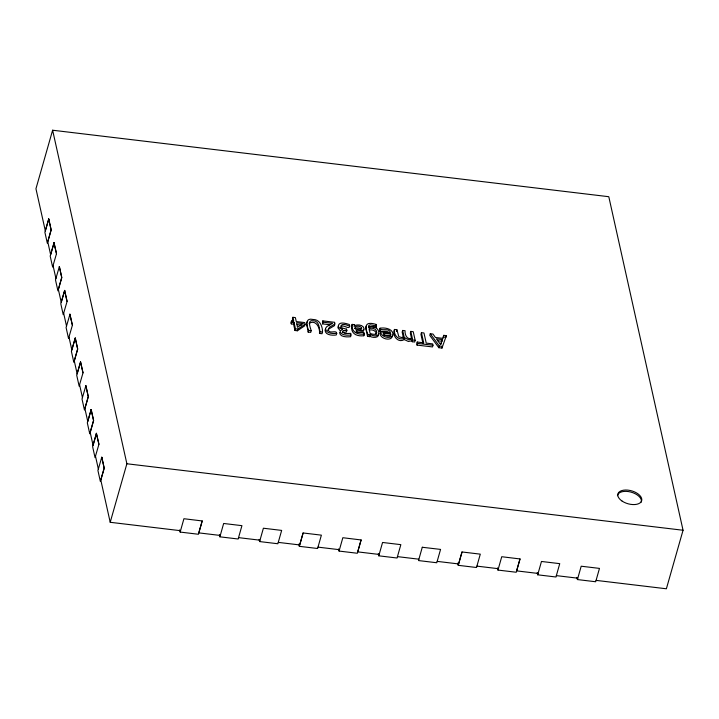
<?xml version="1.0" encoding="UTF-8"?>
<svg xmlns="http://www.w3.org/2000/svg" width="719" height="719" viewBox="0 0 719 719"><rect width="100%" height="100%" fill="white"/><g stroke="black" fill="none" stroke-linecap="round" stroke-linejoin="round"><path stroke-width="1.08" d="M339.53 332.493C339.97 337.31 347.034 337.085 350.692 336.699L350.809 333.382L344.94 333.58L342.514 331.81L343.287 330.506L346.855 330.452L346.369 332.142L342.388 332.412M306.51 322.885L308.163 332.079L310.716 332.385L311.192 330.695C310.365 327.666 306.878 319.362 313.268 320.773C319.029 320.719 319.191 327.63 319.973 331.738L319.488 333.427L322.04 333.733L322.525 332.043C322.588 326.138 319.739 319.344 312.972 319.47C305.072 317.519 306.384 325.303 308.64 330.389L308.163 332.079M390.777 334.146L389.977 335.719L387.253 336.052L384.368 335.063L383.164 333.23L390.777 334.146L390.3 335.836L383.766 335.054M366.151 326.192L365.836 328.727L367.535 336.375L369.818 336.645L370.357 334.605C384.081 340.698 379.281 322.741 368.775 327.487L368.559 325.797L370.087 324.781L376.486 325.95L376.001 327.639L371.462 326.525L368.496 326.821M369.818 336.645L370.357 334.605M340.438 327.603L340.536 327.163C342.891 323.379 349.119 330.416 349.713 326.138L349.344 324.512C346.306 323.541 338.793 321.016 338.334 326.058C338.811 330.066 346.522 327.981 340.015 330.803C340.455 335.62 347.52 335.396 351.169 335.009M596.06 580.377L666.378 588.78L683.05 530.254L608.795 196.709L52.622 130.22L35.95 188.746L45.342 230.916L48.748 218.944L44.884 232.237L47.319 243.202L51.112 229.9L48.667 218.936M48.748 218.944L51.184 229.909L47.778 241.881L50.645 254.742L54.051 242.77L50.186 256.063L52.622 267.028L56.495 253.735L54.051 242.77M59.353 266.596L55.489 279.889L57.924 290.844L61.717 277.543L59.353 266.596L61.798 277.552L58.383 289.523L61.25 302.393L64.656 290.422L60.791 303.715L63.227 314.67L67.101 301.378L64.656 290.422M69.968 314.248L66.094 327.54L68.539 338.496L72.403 325.204L69.887 314.239L72.403 325.204M75.189 338.056L71.397 351.357L73.841 362.322L77.625 349.021L75.27 338.065L77.706 349.03L74.3 361.001L77.158 373.862L80.573 361.891L76.699 375.183L79.144 386.148L83.009 372.855L80.573 361.891M75.27 338.065L71.855 350.036L68.997 337.175M85.876 385.717L82.011 399.009L84.447 409.965L88.239 396.663L85.876 385.717L88.311 396.672L84.905 408.644L87.772 421.514L91.178 409.542L87.314 422.835L89.749 433.791L93.542 420.489L91.178 409.542M96.4 433.359L92.616 446.661L95.052 457.617L98.925 444.324L96.4 433.359L98.925 444.324M96.481 433.368L93.075 445.34L90.208 432.47L93.623 420.498L91.097 409.533M101.783 457.185L97.919 470.487L100.354 481.442L104.147 468.141L101.783 457.185L104.228 468.15L100.813 480.121L110.205 522.291L180.523 530.694M110.205 522.291L126.877 463.764L52.622 130.22M180.154 532.069L183.929 518.723L202.219 520.951L198.426 534.262L180.154 532.069L179.669 529.894M202.201 520.907L198.795 532.878L220.248 535.448M219.879 536.823L223.654 523.477L241.935 525.661L238.151 539.007L219.879 536.823L219.394 534.648M292.903 317.304L293.783 321.258L291.501 320.989L291.015 322.678L291.294 323.909L293.577 324.188L294.979 330.497L297.351 330.785L304.613 325.878L305.099 324.188L304.73 322.57L296.255 321.555L295.374 317.6L292.903 317.304L292.417 318.993L293.082 321.959M291.294 323.909L291.501 320.989M293.577 324.188L294.053 322.498L291.77 322.22M294.979 330.497L295.464 328.808L294.053 322.498M297.351 330.785L297.828 329.095L305.099 324.188M259.604 541.569L263.388 528.222L281.659 530.406L277.876 543.753L259.604 541.569L259.119 539.394M327.675 330.596L328.996 328.907L334.56 325.599L334.677 322.301L322.831 320.881L322.651 323.892L329.985 324.772M322.651 323.892L322.831 320.881M335.036 323.909L329.473 327.217L328.152 329.796C329.32 334.488 336.411 329.536 336.744 333.301L336.258 334.991C332.394 335.539 325.132 335.288 325.051 330.03L325.545 329.059M346.091 330.857L346.567 329.167L341.956 327.945L341.022 325.473C343.305 323.092 347.169 325.383 349.713 326.138M352.139 324.386L351.663 326.075C350.728 334.092 357.28 336.528 363.823 335.755L364.308 334.065C363.976 330.524 358.314 334.236 356.318 331.486C354.862 328.475 362.322 332.187 363.859 329.706L364.182 329.068C363.805 324.925 357.882 324.125 354.755 325.59L354.548 324.673L352.139 324.386C351.205 332.403 357.765 334.838 364.308 334.065M354.072 326.363L354.548 324.673M298.843 544.148L299.329 546.323L317.609 548.507L321.384 535.152L303.112 532.968L299.697 544.939L278.244 542.378M299.329 546.323L303.112 532.968M363.976 332.582L363.823 335.755M367.535 336.375L368.02 334.686C363.562 324.494 366.717 321.492 376.145 324.431L376.486 325.95M376.145 324.431L376.001 327.639M380.018 328.232C380.585 331.711 389.545 326.983 390.534 333.032L380.558 331.836C381.178 337.112 389.932 339.422 392.978 335.261C393.572 328.79 384.935 327.289 380.018 328.232L379.533 329.922C380.333 333.391 387.37 329.032 389.437 333.355M379.884 331.504L380.369 329.814M380.027 331.522L380.513 329.832M380.558 331.836L380.072 333.526C380.27 339.314 392.673 341.813 392.529 335.117M410.819 331.396L412.248 337.849C407.448 340.743 404.626 334.892 405.067 330.713L402.649 330.425L404.123 336.852L401.75 337.535L398.829 336.672L396.897 329.733L394.47 329.446L393.994 331.135C392.844 337.013 398.811 343.143 404.267 339.548L404.752 337.858L408.85 339.799L412.526 339.071L412.257 341.723L414.683 342.01L415.16 340.321L413.236 331.693L410.819 331.396L410.333 333.086L411.529 338.46M396.412 331.423L396.897 329.733M339.062 551.069L342.837 537.722L361.118 539.951L357.334 553.253L339.062 551.069L338.577 548.894M402.649 330.425L402.164 332.115L403.431 337.795M412.257 341.723L412.526 339.071M421.424 332.663L423.68 342.819L417.236 342.046L417.056 345.093L432.496 346.935L432.982 345.255L432.676 343.889L426.232 343.116L423.976 332.969L421.424 332.663L420.939 334.353L422.97 343.493M361.109 539.906L357.703 551.877L379.156 554.439M417.056 345.093L417.236 342.046M442.76 338.343L435.426 337.472L432.964 334.047L430.277 333.724L429.791 335.413L438.824 347.699L441.969 348.068L446.355 335.647L443.785 335.342L442.616 339.035M378.787 555.823L382.562 542.468L400.843 544.651L397.059 558.007L378.787 555.823L378.302 553.648M438.824 347.699L439.309 346.01L430.277 333.724M440.81 344.302L442.338 339.566L436.424 338.865L440.594 344.644L442.338 339.566M443.785 335.342L443.299 337.031L445.879 337.337L446.355 335.647M441.969 348.068L442.455 346.378L439.309 346.01M457.751 563.139L458.237 565.323L476.517 567.507L480.292 554.151L462.02 551.967L458.605 563.939L437.152 561.377M458.237 565.323L462.02 551.967M497.961 570.068L501.745 556.722L520.026 558.951L516.242 572.252L497.961 570.068L497.485 567.893M520.017 558.906L516.61 570.877L538.064 573.438M537.695 574.814L541.47 561.467L559.741 563.651L555.967 576.998L537.695 574.814L537.21 572.639M577.42 579.568L581.195 566.212L599.475 568.396L595.692 581.752L577.42 579.568L576.935 577.393M309.125 323.397C315.569 319.254 320.216 327.451 319.488 333.427M338.379 325.815L337.858 327.747L339.674 330.039M306.896 322.166L307.615 321.609M404.752 337.858C399.297 341.453 393.329 335.324 394.47 329.446M412.041 340.761L408.365 341.489L404.267 339.548M354.539 328.484C356.597 327.594 360.075 327.388 361.19 329.742M369.332 330.12C372.379 329.185 376.729 330.83 376.208 334.623M336.744 333.301C332.879 333.85 325.608 333.598 325.527 328.34L326.947 326.507L332.564 323.334L323.128 322.202M356.211 332.106L362.691 331.863L363.697 330.758L363.463 329.374M56.495 253.735L53.97 242.761M437.916 340.788L441.861 341.255M297.127 324.611L301.441 325.123M368.02 334.686L370.303 334.955M412.733 340.033L415.16 340.321M67.02 301.369L64.584 290.413M295.464 328.808L297.828 329.095M308.64 330.389L311.192 330.695M319.973 331.738L322.525 332.043M417.541 343.403L432.982 345.255M83.009 372.855L80.492 361.882M126.877 463.764L683.05 530.254M238.519 537.632L259.972 540.194M317.978 547.132L339.431 549.693M397.427 556.623L418.88 559.193M476.886 566.123L498.33 568.693M556.335 575.622L577.788 578.184M369.881 336.294C372.586 337.894 379.38 338.334 378.67 333.58M346.567 329.167L346.855 330.452M53.08 265.706L55.947 278.568M63.685 313.349L66.552 326.219M79.602 384.827L82.469 397.688M95.51 456.295L98.377 469.165M617.432 495.733A12.358 6.714 15.9 0 1 630.878 492.075A12.358 6.714 15.9 0 1 641.276 502.087M361.675 328.053L360.623 329.239L355.554 329.194L355.024 326.794C357.082 325.905 360.552 325.698 361.675 328.053M422.287 547.222L418.512 560.568L436.784 562.752L440.567 549.406L422.305 547.267M376.693 332.933C375.543 335.44 372.011 334.011 370.096 333.418L369.045 328.682C372.163 327.307 377.223 328.781 376.693 332.933M302.996 323.568L297.531 327.289L296.534 322.795L302.996 323.568M622.16 501.134A12.358 6.714 15.9 0 0 641.654 500.757A12.358 6.714 15.9 0 0 625.566 490.016A12.358 6.714 15.9 0 0 622.16 501.134"/></g></svg>
